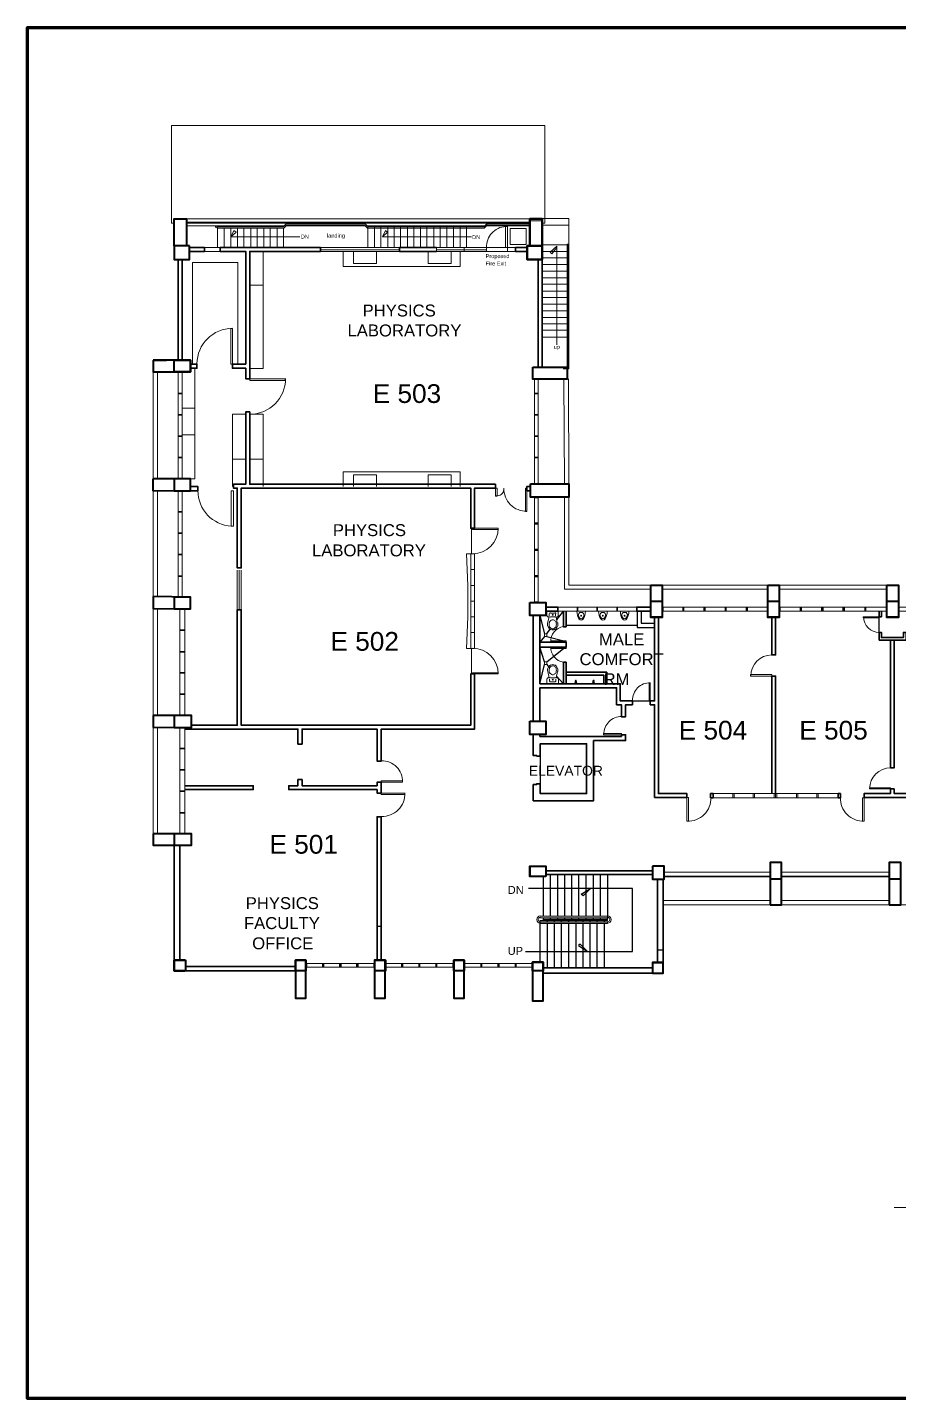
# Model space of a CAD drawing. Header units: inches. Extents: x 0 to 68.7, y 1.4 to 47.2.
# Drawn here: x 0 to 29.08, y 1.39 to 47.18 of the extents above; entities that cross this region are included whole.
import ezdxf

# ---------------------------------------------------------------- set-up
doc = ezdxf.new("R2010")
doc.units = ezdxf.units.IN
doc.header["$MEASUREMENT"] = 0
for name, color, linetype in [('PDF_0', 7, 'Continuous'), ('PDF_boundaries', 5, 'Continuous'), ('PDF_canopy', 6, 'Continuous'), ('PDF_column', 7, 'Continuous'), ('PDF_furniture', 1, 'Continuous'), ('PDF_furnitures', 1, 'Continuous'), ('PDF_PEN01', 1, 'Continuous'), ('PDF_PEN08', 6, 'Continuous'), ('PDF_text', 7, 'Continuous'), ('PDF_walls', 3, 'Continuous')]:
    doc.layers.add(name, color=color, linetype=linetype)
for name, color, linetype, true_color in [('PDF_DIMENSION', 9, 'Continuous', 0x808080), ('PDF_door', 7, 'Continuous', 0xb8735c), ('PDF_doors', 7, 'Continuous', 0xdda500), ('PDF_doorwin swing', 7, 'Continuous', 0x95954a), ('PDF_hatch', 9, 'Continuous', 0x808080), ('PDF_roof line', 7, 'Continuous', 0x7f9fff), ('PDF_window', 7, 'Continuous', 0xdda500), ('PDF_windows', 7, 'Continuous', 0xdda500)]:
    doc.layers.add(name, color=color, linetype=linetype, true_color=true_color)
doc.styles.add('PDF ArialMT', font='arial.ttf')

msp = doc.modelspace()

# ---------------------------------------------------------------- linework, layer by layer
at = {"layer": 'PDF_0', "lineweight": 25}
for points in [[(17.108, 27.537), (17.255, 26.93)], [(17.666, 27.39), (17.891, 27.684)], [(20.359, 27.684), (20.359, 27.146), (20.937, 27.146)], [(20.487, 27.684), (20.487, 27.283), (20.937, 27.283)], [(17.343, 26.93), (17.441, 27.077)], [(17.98, 27.224), (20.359, 27.224)], [(28.429, 26.979), (28.429, 27.459)], [(17.265, 26.842), (17.108, 26.656)], [(17.343, 26.842), (17.901, 26.695)], [(17.265, 25.99), (17.108, 26.49)], [(17.343, 25.99), (17.901, 26.45)], [(17.108, 25.265), (17.255, 25.902)], [(17.343, 25.902), (17.402, 25.814)], [(17.666, 25.52), (17.891, 25.265)], [(20.193, 24.688), (20.751, 24.688)], [(17.118, 22.847), (17.118, 21.926)], [(17.216, 18.802), (17.216, 17.5)], [(17.451, 18.89), (17.451, 17.5)], [(17.696, 18.89), (17.696, 17.5)], [(17.931, 18.89), (17.931, 17.5)], [(18.166, 18.89), (18.166, 17.5)], [(18.401, 18.89), (18.401, 17.5)], [(18.645, 18.89), (18.645, 17.5)], [(18.881, 18.89), (18.881, 17.5)], [(19.116, 18.89), (19.116, 17.5)], [(19.36, 18.89), (19.36, 17.5)], [(16.628, 16.325), (18.694, 16.325), (18.45, 16.569), (18.391, 16.52), (18.694, 16.325), (20.203, 16.325), (20.203, 18.43), (18.792, 18.43), (16.726, 18.43)], [(17.118, 17.304), (17.118, 17.353), (19.36, 17.353), (19.36, 17.451)], [(17.216, 17.451), (17.216, 17.353)], [(17.216, 17.402), (19.36, 17.402)], [(17.451, 17.451), (17.451, 17.402)], [(17.696, 17.451), (17.696, 17.402)], [(17.931, 17.451), (17.931, 17.402)], [(18.166, 17.451), (18.166, 17.402)], [(18.401, 17.451), (18.401, 17.402)], [(18.645, 17.451), (18.645, 17.402)], [(18.881, 17.451), (18.881, 17.402)], [(19.116, 17.451), (19.116, 17.402)], [(17.118, 15.952), (17.118, 17.294)], [(17.363, 17.304), (17.363, 17.353)], [(17.363, 15.776), (17.363, 17.255)], [(17.598, 17.304), (17.598, 17.353)], [(17.598, 15.776), (17.598, 17.255)], [(17.833, 17.304), (17.833, 17.353)], [(17.833, 15.776), (17.833, 17.255)], [(18.068, 17.304), (18.068, 17.353)], [(18.068, 15.776), (18.068, 17.255)], [(18.313, 17.304), (18.313, 17.353)], [(18.313, 15.776), (18.313, 17.255)], [(18.548, 17.304), (18.548, 17.353)], [(18.548, 15.776), (18.548, 17.255)], [(18.783, 17.304), (18.783, 17.353)], [(18.783, 15.776), (18.783, 17.255)], [(19.018, 17.304), (19.018, 17.353)], [(19.018, 15.776), (19.018, 17.255)], [(19.262, 17.304), (19.262, 17.353)], [(19.262, 15.776), (19.262, 17.255)]]:
    msp.add_lwpolyline(points, dxfattribs=at)
msp.add_lwpolyline([(18.792, 18.43), (18.548, 18.185), (18.489, 18.234)], close=True, dxfattribs=at)
at = {"layer": 'PDF_boundaries', "lineweight": 25}
msp.add_lwpolyline([(12.417, 39.827), (13.651, 39.827)], dxfattribs=at)
at = {"layer": 'PDF_canopy', "lineweight": 13}
for points in [[(4.642, 36.047), (4.201, 36.047)], [(4.896, 19.87), (4.201, 19.87)]]:
    msp.add_lwpolyline(points, dxfattribs=at)
msp.add_lwpolyline([(4.328, 19.87), (4.691, 19.87)], close=True, dxfattribs=at)
at = {"layer": 'PDF_column', "lineweight": 40}
for points in [[(5.308, 39.886), (4.896, 39.886), (4.896, 40.787), (5.308, 40.787)], [(5.308, 39.886), (4.896, 39.886), (4.896, 40.787), (5.308, 40.787)], [(17.186, 39.886), (17.186, 40.787), (16.775, 40.787), (16.775, 39.886), (17.186, 39.886), (16.677, 39.886), (16.677, 39.436), (17.186, 39.436)], [(17.186, 39.886), (17.186, 39.436), (16.677, 39.436), (16.677, 39.886), (17.186, 39.886), (16.775, 39.886), (16.775, 40.787), (17.186, 40.787)], [(16.775, 39.886), (16.775, 40.787)], [(5.406, 39.886), (4.896, 39.886), (4.896, 39.436), (5.406, 39.436)], [(5.406, 39.886), (4.896, 39.886), (4.896, 39.436), (5.406, 39.436)], [(17.186, 39.886), (16.677, 39.886), (16.677, 39.436), (17.186, 39.436)], [(4.201, 36.067), (4.201, 35.675), (5.445, 35.675), (5.445, 36.067)], [(4.896, 36.067), (5.445, 36.067), (5.445, 35.675), (4.896, 35.675)], [(16.873, 35.832), (18.019, 35.832), (18.019, 35.44), (16.873, 35.44)], [(4.182, 32.101), (4.182, 31.719), (5.445, 31.709), (5.445, 32.101)], [(4.896, 31.709), (5.445, 31.709), (5.445, 32.101), (4.896, 32.101)], [(16.795, 31.934), (18.068, 31.934), (18.068, 31.494), (16.795, 31.494)], [(20.81, 28.556), (21.192, 28.556), (21.192, 27.479), (20.81, 27.479)], [(24.717, 28.556), (25.099, 28.556), (25.099, 27.479), (24.717, 27.479)], [(28.683, 28.556), (29.075, 28.556), (29.075, 27.479), (28.683, 27.479)], [(4.201, 28.174), (4.201, 27.772), (5.445, 27.763), (5.445, 28.154)], [(4.896, 27.763), (5.445, 27.763), (5.445, 28.154), (4.896, 28.154)], [(16.775, 27.978), (17.304, 27.978), (17.304, 27.537), (16.775, 27.537)], [(20.81, 28.017), (21.192, 28.017), (21.192, 27.488), (20.81, 27.488)], [(24.717, 28.017), (25.099, 28.017), (25.099, 27.488), (24.717, 27.488)], [(28.683, 28.017), (29.075, 28.017), (29.075, 27.488), (28.683, 27.488)], [(28.683, 28.017), (29.075, 28.017), (29.075, 27.488), (28.683, 27.488)], [(4.201, 24.198), (4.201, 23.816), (5.474, 23.806), (5.474, 24.198)], [(4.896, 23.806), (5.474, 23.806), (5.474, 24.198), (4.896, 24.198)], [(16.775, 24.012), (17.304, 24.012), (17.304, 23.571), (16.775, 23.571)], [(4.201, 20.252), (4.201, 19.87), (5.474, 19.87), (5.474, 20.252)], [(4.896, 19.87), (5.474, 19.87), (5.474, 20.252), (4.896, 20.252)], [(24.795, 17.882), (25.177, 17.882), (25.177, 19.292), (24.795, 19.292)], [(28.761, 17.882), (29.153, 17.882), (29.153, 19.292), (28.761, 19.292)], [(17.304, 18.822), (16.775, 18.822), (16.775, 19.174), (17.304, 19.174)], [(20.868, 19.174), (20.868, 18.734), (21.25, 18.734), (21.25, 19.174)], [(4.896, 16.031), (4.896, 15.678), (5.249, 15.678), (4.896, 15.678), (4.896, 16.031), (5.249, 16.031)], [(8.951, 16.031), (9.293, 16.031), (9.293, 15.678), (8.951, 15.678)], [(8.951, 16.031), (9.293, 16.031), (9.293, 15.678), (8.951, 15.678)], [(9.293, 16.031), (8.951, 16.031), (8.951, 14.758), (9.293, 14.758)], [(11.937, 16.031), (11.585, 16.031), (11.585, 14.758), (11.937, 14.758)], [(11.595, 16.031), (11.957, 16.031), (11.957, 15.678), (11.595, 15.678)], [(14.229, 16.031), (14.581, 16.031), (14.581, 15.678), (14.229, 15.678)], [(14.581, 16.031), (14.229, 16.031), (14.229, 14.758), (14.581, 14.758)], [(16.863, 15.962), (17.216, 15.962), (17.216, 15.678), (16.863, 15.678)], [(17.216, 15.962), (16.863, 15.962), (16.863, 14.679), (17.216, 14.679)], [(20.868, 15.6), (21.221, 15.6), (21.221, 15.952), (20.868, 15.952)]]:
    msp.add_lwpolyline(points, close=True, dxfattribs=at)
for points in [[(16.844, 31.934), (17.333, 31.934)], [(17.333, 31.494), (16.922, 31.494)], [(16.775, 19.174), (16.775, 18.822)], [(25.177, 18.734), (24.795, 18.734)], [(29.153, 18.734), (28.761, 18.734)], [(5.249, 16.031), (5.278, 16.031), (5.278, 15.678), (5.249, 15.678)], [(11.937, 15.678), (11.585, 15.678)], [(20.868, 15.952), (21.221, 15.952)]]:
    msp.add_lwpolyline(points, dxfattribs=at)
at = {"layer": 'PDF_DIMENSION', "lineweight": 25}
for points in [[(11.673, 17.167), (11.81, 17.167)], [(21.035, 16.374), (21.221, 16.374)]]:
    msp.add_lwpolyline(points, dxfattribs=at)
at = {"layer": 'PDF_door', "lineweight": 18}
msp.add_lwpolyline([(16.021, 39.827), (16.021, 40.532), (15.962, 40.532), (15.962, 39.827)], close=True, dxfattribs=at)
at = {"layer": 'PDF_doors', "lineweight": 20}
for points in [[(15.629, 31.533), (15.678, 31.533), (15.678, 31.797), (15.629, 31.797)], [(16.628, 31.014), (16.667, 31.014), (16.667, 31.797), (16.628, 31.797)], [(14.856, 30.456), (15.717, 30.456), (15.717, 30.416), (14.856, 30.416)], [(17.47, 26.656), (17.98, 26.656), (17.98, 26.695), (17.47, 26.695)], [(17.47, 26.441), (17.98, 26.441), (17.98, 26.49), (17.47, 26.49)], [(14.856, 25.589), (15.717, 25.589), (15.717, 25.628), (14.856, 25.628)], [(20.751, 24.688), (20.79, 24.688), (20.79, 25.285), (20.751, 25.285)], [(19.233, 23.561), (19.83, 23.561), (19.83, 23.601), (19.233, 23.601)], [(11.81, 21.975), (12.515, 21.975), (12.515, 22.024), (11.81, 22.024)], [(11.81, 21.613), (11.81, 21.564), (12.594, 21.564), (12.594, 21.613)]]:
    msp.add_lwpolyline(points, close=True, dxfattribs=at)
for centre, radius, start, end in [((6.85, 35.944), 1.19, 90, 180), ((15.664, 31.773), 0.24, 264.804, 354.8033), ((16.653, 31.773), 0.749, 178.3245, 271.6754), ((14.861, 30.461), 0.857, 270, 360), ((17.965, 26.68), 0.495, 98.2729, 182.5707), ((14.861, 25.593), 0.857, 0, 90), ((17.965, 26.475), 0.495, 177.4512, 261.8096), ((20.775, 24.722), 0.573, 87.8142, 182.1858), ((19.826, 23.586), 0.583, 89.2472, 181.6042), ((11.835, 22), 0.69, 358.1656, 91.8349), ((11.835, 21.598), 0.769, 268.352, 1.648)]:
    msp.add_arc(centre, radius, start, end, dxfattribs=at)
at = {"layer": 'PDF_doorwin swing', "lineweight": 9}
msp.add_arc((15.997, 39.863), 0.671, 92.818, 182.818, dxfattribs=at)
at = {"layer": 'PDF_furniture', "lineweight": 9}
for points in [[(7.423, 35.793), (7.864, 35.793), (7.864, 39.7)], [(10.537, 39.7), (10.537, 39.201), (10.958, 39.201), (11.722, 39.201), (13.308, 39.201), (14.092, 39.201), (14.444, 39.201), (14.444, 39.7)], [(10.89, 39.7), (10.89, 39.299), (11.653, 39.299), (11.653, 39.7)], [(14.141, 39.7), (14.141, 39.299), (13.377, 39.299), (13.377, 39.7)], [(5.513, 35.94), (5.513, 39.328), (7.021, 39.328), (7.021, 35.94)], [(7.423, 38.574), (7.864, 38.574)], [(5.592, 35.802), (5.592, 33.58)], [(5.592, 34.461), (5.161, 34.461)], [(7.286, 34.265), (6.845, 34.265), (6.845, 32.767)], [(7.423, 34.265), (7.864, 34.265), (7.864, 31.846)], [(5.445, 32.101), (5.592, 32.101), (5.592, 33.58), (5.161, 33.58)], [(7.286, 32.767), (6.845, 32.767), (6.845, 31.846)], [(7.423, 32.767), (7.864, 32.767)], [(10.537, 31.846), (10.537, 32.336), (10.958, 32.336), (11.722, 32.336), (13.308, 32.336), (14.092, 32.336), (14.444, 32.336), (14.444, 31.846)], [(10.89, 31.846), (10.89, 32.238), (11.653, 32.238), (11.653, 31.846)], [(14.141, 31.846), (14.141, 32.238), (13.377, 32.238), (13.377, 31.846)], [(18.616, 27.684), (18.342, 27.684)], [(18.489, 27.645), (18.469, 27.645)], [(19.341, 27.684), (19.067, 27.684)], [(19.213, 27.645), (19.194, 27.645)], [(20.065, 27.684), (19.781, 27.684)], [(19.938, 27.645), (19.919, 27.645)], [(43, 7.775), (28.938, 7.775)]]:
    msp.add_lwpolyline(points, dxfattribs=at)
for centre in [(18.485, 27.534), (18.485, 27.534), (19.209, 27.534), (19.209, 27.534), (19.934, 27.534), (19.934, 27.534)]:
    msp.add_circle(centre, 0.0147, dxfattribs=at)
for centre, start, end in [((18.475, 27.563), 90, 196.2817), ((18.494, 27.563), 343.7183, 90), ((19.2, 27.563), 90, 196.2817), ((19.219, 27.563), 343.7183, 90), ((19.924, 27.563), 90, 196.2817), ((19.944, 27.563), 343.7183, 90)]:
    msp.add_arc(centre, 0.0832, start, end, dxfattribs=at)
for points in [[(18.343, 27.691), (18.341, 27.585), (18.368, 27.486), (18.412, 27.432)], [(18.388, 27.539), (18.408, 27.472), (18.445, 27.431), (18.485, 27.431)], [(18.485, 27.431), (18.525, 27.431), (18.561, 27.472), (18.582, 27.539)], [(18.557, 27.432), (18.602, 27.486), (18.628, 27.585), (18.627, 27.691)], [(19.067, 27.691), (19.066, 27.585), (19.092, 27.486), (19.137, 27.432)], [(19.112, 27.539), (19.133, 27.472), (19.169, 27.431), (19.209, 27.431)], [(19.209, 27.431), (19.249, 27.431), (19.286, 27.472), (19.306, 27.539)], [(19.282, 27.432), (19.326, 27.486), (19.353, 27.585), (19.351, 27.691)], [(19.792, 27.691), (19.79, 27.585), (19.817, 27.486), (19.862, 27.432)], [(19.837, 27.539), (19.857, 27.472), (19.894, 27.431), (19.934, 27.431)], [(19.934, 27.431), (19.974, 27.431), (20.011, 27.472), (20.031, 27.539)], [(20.006, 27.432), (20.051, 27.486), (20.078, 27.585), (20.076, 27.691)], [(18.412, 27.432), (18.457, 27.378), (18.512, 27.378), (18.557, 27.432)], [(19.137, 27.432), (19.182, 27.378), (19.237, 27.378), (19.282, 27.432)], [(19.862, 27.432), (19.906, 27.378), (19.962, 27.378), (20.006, 27.432)]]:
    msp.add_open_spline(points, degree=3, dxfattribs=at)
at = {"layer": 'PDF_furnitures', "lineweight": 20}
for points in [[(17.333, 27.537), (17.333, 27.665)], [(17.343, 27.674), (17.705, 27.674)], [(17.343, 27.665), (17.343, 27.665)], [(17.363, 27.283), (17.412, 27.498)], [(17.421, 27.596), (17.421, 27.518)], [(17.598, 27.625), (17.461, 27.625)], [(17.627, 27.518), (17.627, 27.596)], [(17.647, 27.498), (17.686, 27.283)], [(17.705, 27.665), (17.705, 27.665)], [(17.715, 27.665), (17.715, 27.537)], [(17.461, 27.459), (17.461, 27.459)], [(17.598, 27.459), (17.598, 27.459)], [(17.412, 25.461), (17.372, 25.667)], [(17.696, 25.667), (17.647, 25.461)], [(17.343, 25.285), (17.343, 25.412)], [(17.353, 25.285), (17.353, 25.285)], [(17.715, 25.275), (17.353, 25.275)], [(17.431, 25.432), (17.431, 25.354)], [(17.461, 25.324), (17.598, 25.324)], [(17.47, 25.491), (17.47, 25.491)], [(17.598, 25.491), (17.598, 25.491)], [(17.637, 25.354), (17.637, 25.432)], [(17.715, 25.285), (17.715, 25.285)], [(17.725, 25.412), (17.725, 25.285)], [(18.283, 25.363), (18.283, 25.265), (18.322, 25.265), (18.322, 25.363)], [(18.303, 25.383), (18.303, 25.383)], [(18.871, 25.363), (18.871, 25.265), (18.91, 25.265), (18.91, 25.363)], [(18.9, 25.383), (18.89, 25.383)]]:
    msp.add_lwpolyline(points, dxfattribs=at)
at = {"layer": 'PDF_furnitures', "lineweight": 0}
for points in [[(17.529, 27.684), (17.529, 27.684)], [(17.529, 25.265), (17.529, 25.265)]]:
    msp.add_lwpolyline(points, dxfattribs=at)
at = {"layer": 'PDF_furnitures', "lineweight": 20}
for points in [[(17.368, 27.294, 0.049007), (17.363, 27.249, 0.081529), (17.375, 27.176)], [(17.446, 27.355, 0.089786), (17.422, 27.307, 0.081529), (17.412, 27.25, 0.081529), (17.42, 27.191, 0.089786), (17.446, 27.144)], [(17.62, 27.356, 0.104569), (17.58, 27.388, 0.118158), (17.535, 27.401, 0.118158), (17.488, 27.39, 0.104569), (17.45, 27.356)], [(17.45, 27.143, 0.104569), (17.488, 27.109, 0.118158), (17.535, 27.098, 0.118158), (17.58, 27.111, 0.104569), (17.62, 27.143)], [(17.47, 27.074, 0.118158), (17.535, 27.059, 0.118158), (17.599, 27.074)], [(17.623, 27.144, 0.089786), (17.648, 27.192, 0.081529), (17.657, 27.25, 0.081529), (17.649, 27.308, 0.089786), (17.623, 27.355)], [(17.694, 27.176, 0.081529), (17.706, 27.25, 0.049007), (17.702, 27.294)], [(17.375, 25.786, 0.081529), (17.363, 25.712, 0.049007), (17.368, 25.667)], [(17.446, 25.818, 0.089786), (17.422, 25.77, 0.081529), (17.412, 25.712, 0.081529), (17.42, 25.654, 0.089786), (17.446, 25.606)], [(17.62, 25.819, 0.104569), (17.581, 25.853, 0.118158), (17.535, 25.864, 0.118158), (17.489, 25.851, 0.104569), (17.45, 25.819)], [(17.599, 25.888, 0.118158), (17.535, 25.903, 0.118158), (17.47, 25.888)], [(17.623, 25.606, 0.089786), (17.648, 25.654, 0.081529), (17.657, 25.712, 0.081529), (17.649, 25.77, 0.089786), (17.623, 25.818)], [(17.702, 25.667, 0.049007), (17.706, 25.712, 0.081529), (17.694, 25.786)], [(17.488, 25.571, 0.118158), (17.535, 25.56, 0.118158), (17.581, 25.571)], [(18.322, 25.368, 0.414184), (18.308, 25.383, 0.414185), (18.293, 25.368)]]:
    msp.add_lwpolyline(points, format="xyb", dxfattribs=at)
for points in [[(17.255, 26.842), (17.343, 26.842), (17.343, 26.93), (17.255, 26.93)], [(17.255, 25.99), (17.343, 25.99), (17.343, 25.902), (17.255, 25.902)]]:
    msp.add_lwpolyline(points, close=True, dxfattribs=at)
for centre, radius in [((17.535, 27.563), 0.0147), ((17.535, 27.563), 0.0147), ((17.535, 25.399), 0.0147), ((17.535, 25.399), 0.0147), ((18.308, 25.319), 0.0343), ((18.895, 25.319), 0.0343)]:
    msp.add_circle(centre, radius, dxfattribs=at)
for centre, radius, start, end in [((17.388, 27.543), 0.0441, 180.0219, 277.7398), ((17.535, 26.466), 1.033, 82.3038, 97.7399), ((17.466, 27.602), 0.0343, 90.0218, 180.0219), ((17.603, 27.602), 0.0343, 0.0218, 90.0219), ((17.682, 27.543), 0.0441, 262.304, 0.0218), ((17.564, 27.24), 0.191, 198.6656, 219.1881), ((17.545, 27.22), 0.171, 219.1881, 243.0669), ((17.525, 27.22), 0.171, 296.9769, 320.8556), ((17.505, 27.24), 0.191, 320.8556, 341.3781), ((17.564, 25.722), 0.191, 140.841, 161.3635), ((17.545, 25.741), 0.171, 116.9623, 140.8411), ((17.525, 25.741), 0.171, 39.1735, 63.0523), ((17.505, 25.722), 0.191, 18.6511, 39.1736), ((17.388, 25.418), 0.0441, 82.2894, 180.0073), ((17.535, 26.495), 1.033, 262.2893, 277.7253), ((17.466, 25.359), 0.0343, 180.0072, 270.0074), ((17.545, 25.692), 0.122, 219.1737, 243.0523), ((17.525, 25.692), 0.122, 296.9623, 320.8409), ((17.603, 25.359), 0.0343, 270.0072, 0.0074), ((17.682, 25.418), 0.0441, 0.0073, 97.7252), ((18.895, 25.368), 0.0147, 90.0028, 179.9972), ((18.905, 25.368), 0.0147, 0.0028, 89.9972)]:
    msp.add_arc(centre, radius, start, end, dxfattribs=at)
at = {"layer": 'PDF_hatch', "lineweight": 9}
for points in [[(17.372, 39.7), (17.186, 39.7), (17.186, 39.925), (17.186, 40.797), (18.068, 40.797), (18.068, 39.925), (18.068, 39.7), (17.872, 39.7)], [(9.088, 40.19), (6.786, 40.19), (6.894, 40.395), (6.963, 40.346), (6.786, 40.19)], [(14.826, 40.19), (11.849, 40.19), (11.957, 40.395), (12.016, 40.346), (11.849, 40.19)], [(17.186, 40.581), (18.068, 40.581)], [(18.048, 36.841), (18.068, 36.841), (18.068, 39.925), (17.186, 39.925)], [(17.676, 36.586), (17.676, 39.876), (17.451, 39.68), (17.5, 39.622), (17.676, 39.827)], [(17.882, 35.793), (18.048, 35.793), (18.048, 36.841), (18.048, 39.925)], [(17.882, 35.832), (18.019, 35.832), (18.019, 36.841), (18.019, 39.925)], [(17.186, 39.7), (18.019, 39.7)], [(17.186, 39.485), (18.019, 39.485)], [(17.754, 39.7), (17.5, 39.7)], [(18.048, 39.7), (18.068, 39.7)], [(18.048, 39.485), (18.068, 39.485)], [(17.186, 39.259), (18.019, 39.259)], [(17.186, 39.044), (18.019, 39.044)], [(18.048, 39.259), (18.068, 39.259)], [(18.048, 39.044), (18.068, 39.044)], [(17.186, 38.819), (18.019, 38.819)], [(17.186, 38.603), (18.019, 38.603)], [(18.048, 38.819), (18.068, 38.819)], [(18.048, 38.603), (18.068, 38.603)], [(17.186, 38.378), (18.019, 38.378)], [(17.186, 38.163), (18.019, 38.163)], [(18.048, 38.378), (18.068, 38.378)], [(18.048, 38.163), (18.068, 38.163)], [(17.186, 37.937), (18.019, 37.937)], [(17.186, 37.722), (18.019, 37.722)], [(18.048, 37.937), (18.068, 37.937)], [(18.048, 37.722), (18.068, 37.722)], [(17.186, 37.497), (18.019, 37.497)], [(17.186, 37.281), (18.019, 37.281)], [(18.048, 37.497), (18.068, 37.497)], [(18.048, 37.281), (18.068, 37.281)], [(17.186, 37.066), (18.019, 37.066)], [(17.186, 36.841), (18.019, 36.841)], [(17.882, 35.783), (18.068, 35.783), (18.068, 36.841)], [(18.048, 37.066), (18.068, 37.066)], [(14.826, 29.604), (14.826, 30.456)], [(14.797, 26.441), (14.66, 26.441), (14.699, 27.498), (14.699, 28.546), (14.66, 29.604), (14.797, 29.604)], [(14.826, 25.589), (14.826, 26.441)]]:
    msp.add_lwpolyline(points, dxfattribs=at)
msp.add_arc((18.033, 39.93), 0.0147, 0.0028, 179.9972, dxfattribs=at)
at = {"layer": 'PDF_PEN01', "lineweight": 18}
for points in [[(6.346, 40.523), (8.539, 40.523), (8.647, 40.63), (11.262, 40.63), (11.369, 40.523)], [(6.346, 40.483), (8.559, 40.483), (8.667, 40.591), (11.242, 40.591), (11.35, 40.483)], [(11.36, 40.523), (15.238, 40.523), (15.345, 40.63), (16.775, 40.63)], [(11.36, 40.483), (15.247, 40.483), (15.355, 40.591), (16.775, 40.591)]]:
    msp.add_lwpolyline(points, dxfattribs=at)
for radius, start, end in [(0.0832, 191.5357, 270), (0.0441, 203.5768, 269.9999)]:
    msp.add_arc((6.351, 40.568), radius, start, end, dxfattribs=at)
at = {"layer": 'PDF_PEN08', "lineweight": 80}
msp.add_lwpolyline([(68.687, 47.182), (68.687, 1.391), (0, 1.391), (0, 47.182)], close=True, dxfattribs=at)
at = {"layer": 'PDF_roof line', "lineweight": 0}
msp.add_lwpolyline([(17.186, 40.65), (17.275, 40.65), (17.275, 43.901), (4.808, 43.901), (4.808, 40.65), (4.896, 40.65)], dxfattribs=at)
at = {"layer": 'PDF_walls', "lineweight": 35}
for points in [[(5.033, 39.436), (5.033, 36.067)], [(5.161, 39.436), (5.161, 36.067)], [(5.406, 39.7), (5.915, 39.7), (5.915, 39.827), (5.406, 39.827)], [(13.651, 39.827), (12.417, 39.827), (12.417, 39.7), (13.651, 39.7)], [(16.677, 39.827), (16.295, 39.827), (16.295, 39.7), (16.677, 39.7)], [(17.049, 39.436), (17.049, 35.832)], [(17.186, 39.436), (17.186, 35.832)], [(5.445, 35.802), (5.66, 35.802), (5.66, 35.94), (5.445, 35.94)], [(5.161, 34.96), (5.033, 34.96)], [(16.922, 34.96), (17.049, 34.96)], [(5.161, 34.245), (5.033, 34.245)], [(16.922, 34.245), (17.049, 34.245)], [(5.161, 33.531), (5.033, 33.531)], [(16.922, 33.531), (17.049, 33.531)], [(5.161, 32.816), (5.033, 32.816)], [(16.922, 32.816), (17.049, 32.816)], [(5.445, 31.846), (5.69, 31.846), (5.69, 31.709), (5.445, 31.709)], [(16.795, 31.709), (16.667, 31.709), (16.667, 31.846), (16.795, 31.846)], [(5.161, 31.004), (5.033, 31.004)], [(5.161, 30.289), (5.033, 30.289)], [(5.161, 29.574), (5.033, 29.574)], [(5.161, 28.859), (5.033, 28.859)], [(5.474, 23.875), (7.002, 23.875), (7.002, 27.733), (7.139, 27.733), (7.139, 23.875), (11.673, 23.875), (14.797, 23.875), (14.797, 25.589), (14.924, 25.589), (14.924, 23.748), (11.81, 23.748), (11.81, 22.68), (11.673, 22.68), (11.673, 23.748), (9.166, 23.748), (9.166, 23.248), (9.029, 23.248), (9.029, 23.748), (5.259, 23.748)], [(16.883, 27.537), (16.883, 24.012)], [(17.108, 27.537), (17.108, 25.265), (19.791, 25.265), (19.791, 24.688), (20.193, 24.688), (20.193, 24.56), (19.968, 24.56), (19.968, 24.159), (19.83, 24.159), (19.83, 24.56), (19.664, 24.56), (19.664, 25.128), (17.108, 25.128), (17.108, 24.012)], [(17.304, 27.821), (17.705, 27.821), (17.705, 27.684), (17.304, 27.684)], [(17.891, 27.684), (17.891, 27.165), (17.98, 27.165), (17.98, 27.684)], [(18.362, 27.821), (18.362, 27.684)], [(19.018, 27.821), (19.018, 27.684)], [(19.684, 27.821), (19.684, 27.684)], [(20.81, 27.821), (20.34, 27.821), (20.34, 27.684), (20.81, 27.684)], [(21.064, 27.488), (21.064, 21.593), (22.014, 21.593), (22.014, 21.466), (20.937, 21.466), (20.937, 24.56), (20.79, 24.56), (20.79, 24.688), (20.937, 24.688), (20.937, 27.488)], [(24.844, 27.479), (24.844, 26.225), (24.972, 26.225), (24.972, 27.479)], [(28.429, 27.684), (28.429, 27.498), (28.507, 27.498), (28.507, 27.684)], [(5.259, 27.048), (5.092, 27.048)], [(17.108, 26.656), (17.98, 26.656), (17.98, 26.49), (17.108, 26.49)], [(28.81, 26.715), (28.81, 22.455), (28.938, 22.455), (28.938, 26.715)], [(5.259, 26.333), (5.092, 26.333)], [(17.98, 25.265), (17.98, 25.98), (17.891, 25.98), (17.891, 25.265)], [(17.98, 25.647), (19.341, 25.647), (19.341, 25.265)], [(5.259, 25.628), (5.092, 25.628)], [(14.924, 23.748), (14.924, 25.589), (14.797, 25.589), (14.797, 23.875)], [(17.98, 25.549), (19.243, 25.549), (19.243, 25.265)], [(24.844, 21.593), (24.844, 25.52), (24.972, 25.52), (24.972, 21.593)], [(5.259, 24.913), (5.092, 24.913)], [(11.81, 23.748), (11.81, 22.68), (11.673, 22.68)], [(16.883, 23.571), (16.883, 22.866), (17, 22.866), (17, 22.847), (17.118, 22.847), (17.118, 23.258), (18.665, 23.258), (18.665, 21.593), (17.118, 21.593), (17.118, 21.926), (17, 21.926), (17, 21.897), (16.883, 21.897), (16.883, 21.358), (18.9, 21.358), (18.9, 23.366), (19.968, 23.366), (19.968, 23.561), (19.83, 23.561), (19.83, 23.503), (17.108, 23.503), (17.108, 23.571)], [(5.259, 23.101), (5.092, 23.101)], [(5.259, 22.386), (5.092, 22.386)], [(5.259, 21.671), (5.092, 21.671)], [(5.259, 21.73), (7.54, 21.73), (7.54, 21.858), (5.259, 21.858)], [(5.259, 20.957), (5.092, 20.957)], [(11.673, 16.031), (11.673, 20.819), (11.81, 20.819), (11.81, 16.031)], [(4.896, 19.87), (4.896, 16.031)], [(5.082, 19.87), (5.082, 16.031)], [(17.304, 19.018), (20.868, 19.018)], [(17.304, 18.89), (20.868, 18.89)], [(21.035, 18.734), (21.035, 15.952)], [(21.221, 18.734), (21.221, 15.952)], [(5.249, 15.678), (8.951, 15.678), (5.278, 15.678)], [(5.278, 15.815), (8.951, 15.815)], [(17.216, 15.776), (20.868, 15.776)], [(17.216, 15.6), (20.868, 15.6)]]:
    msp.add_lwpolyline(points, dxfattribs=at)
for points in [[(9.783, 39.827), (6.434, 39.827), (6.434, 39.7), (7.286, 39.7), (7.286, 35.94), (6.845, 35.94), (6.845, 35.802), (7.286, 35.802), (7.286, 35.45), (7.423, 35.45), (7.423, 39.7), (9.783, 39.7)], [(15.629, 31.925), (7.423, 31.925), (7.423, 34.343), (7.286, 34.343), (7.286, 31.925), (6.875, 31.925), (6.875, 31.797), (7.002, 31.797), (7.002, 29.134), (7.139, 29.134), (7.139, 31.797), (14.797, 31.797), (14.797, 30.456), (14.924, 30.456), (14.924, 31.797), (15.629, 31.797)], [(28.429, 26.715), (28.429, 26.979), (28.507, 26.979), (28.507, 26.803), (29.241, 26.803), (29.241, 26.979), (29.329, 26.979), (29.329, 26.715)], [(11.673, 21.73), (8.725, 21.73), (8.725, 21.858), (9.029, 21.858), (9.029, 22.063), (9.166, 22.063), (9.166, 21.858), (11.673, 21.858), (11.673, 21.975), (11.81, 21.975), (11.81, 21.613), (11.673, 21.613)], [(22.896, 21.456), (22.807, 21.456), (22.807, 21.593), (22.896, 21.593)], [(27.136, 21.456), (27.136, 21.593), (27.058, 21.593), (27.058, 21.456)], [(28.938, 21.75), (28.81, 21.75), (28.81, 21.593), (27.929, 21.593), (27.929, 21.466), (29.927, 21.466), (29.927, 21.593), (28.938, 21.593)]]:
    msp.add_lwpolyline(points, close=True, dxfattribs=at)
at = {"layer": 'PDF_window', "lineweight": 20}
for points in [[(16.775, 40.787), (5.308, 40.787)], [(16.775, 40.65), (5.308, 40.65)], [(6.346, 40.523), (6.346, 40.552), (6.346, 40.523)], [(6.346, 39.827), (6.346, 40.483), (6.346, 39.827)], [(6.571, 40.523), (6.571, 40.552), (6.571, 40.523)], [(6.571, 39.827), (6.571, 40.483), (6.571, 39.827)], [(6.786, 40.552), (6.786, 40.523)], [(6.786, 40.483), (6.786, 39.827)], [(7.012, 40.552), (7.012, 40.523)], [(7.012, 40.483), (7.012, 39.827)], [(7.227, 40.552), (7.227, 40.523)], [(7.227, 40.483), (7.227, 39.827)], [(7.452, 40.552), (7.452, 40.523)], [(7.452, 40.483), (7.452, 39.827)], [(7.668, 40.552), (7.668, 40.523)], [(7.668, 40.483), (7.668, 39.827)], [(7.893, 40.552), (7.893, 40.523)], [(7.893, 40.483), (7.893, 39.827)], [(8.108, 40.552), (8.108, 40.523)], [(8.108, 40.483), (8.108, 39.827)], [(8.334, 40.552), (8.334, 40.523)], [(8.334, 40.483), (8.334, 39.827)], [(8.549, 40.552), (8.549, 40.532)], [(8.549, 40.483), (8.549, 39.827)], [(14.66, 39.827), (11.36, 39.827), (11.36, 40.552), (14.66, 40.552)], [(11.585, 39.827), (11.585, 40.552)], [(12.026, 39.827), (12.026, 40.552)], [(12.241, 39.827), (12.241, 40.552)], [(12.682, 39.827), (12.682, 40.552)], [(12.897, 39.827), (12.897, 40.552)], [(13.338, 39.827), (13.338, 40.552)], [(13.563, 39.827), (13.563, 40.552)], [(13.778, 39.827), (13.778, 40.552)], [(14.004, 39.827), (14.004, 40.552)], [(14.219, 39.827), (14.219, 40.552)], [(14.444, 40.552), (14.444, 39.827), (14.444, 40.552)], [(5.915, 39.827), (6.434, 39.827)], [(6.434, 39.7), (5.915, 39.7)], [(9.783, 39.827), (12.417, 39.827)], [(12.417, 39.7), (9.783, 39.7)], [(16.295, 39.7), (13.651, 39.7), (13.651, 39.827), (16.295, 39.827)], [(4.201, 36.047), (4.201, 19.87)], [(4.201, 19.87), (4.201, 35.675), (4.201, 19.87)], [(4.338, 35.675), (4.338, 32.091)], [(5.033, 35.675), (5.033, 32.101)], [(5.161, 35.675), (5.161, 32.101)], [(16.922, 35.44), (16.922, 31.934)], [(17.049, 35.44), (17.049, 31.934)], [(17.911, 35.44), (17.931, 31.934)], [(18.058, 35.45), (18.068, 31.846), (18.068, 28.556), (20.81, 28.556)], [(4.338, 31.709), (4.338, 28.164)], [(5.033, 31.709), (5.033, 28.154)], [(5.161, 31.709), (5.161, 28.154)], [(16.922, 31.494), (16.922, 27.978)], [(16.922, 31.474), (17.049, 31.474)], [(17.049, 31.494), (17.049, 27.978)], [(17.931, 31.494), (17.931, 28.419), (20.81, 28.419)], [(16.922, 30.632), (17.049, 30.632)], [(16.922, 30.612), (17.049, 30.612)], [(16.922, 30.593), (17.049, 30.593)], [(16.922, 29.76), (17.049, 29.76)], [(16.922, 29.731), (17.049, 29.731)], [(16.922, 29.711), (17.049, 29.711)], [(7.002, 29.055), (7.002, 27.733)], [(7.07, 29.055), (7.07, 27.733)], [(7.139, 29.055), (7.139, 27.733)], [(16.922, 28.879), (17.049, 28.879)], [(16.922, 28.85), (17.049, 28.85)], [(16.922, 28.83), (17.049, 28.83)], [(21.211, 28.556), (24.717, 28.556)], [(21.211, 28.419), (24.717, 28.419)], [(25.119, 28.556), (28.683, 28.556)], [(25.119, 28.419), (28.683, 28.419)], [(16.922, 27.998), (17.049, 27.998)], [(4.338, 27.772), (4.338, 24.198)], [(5.092, 27.763), (5.092, 24.198)], [(5.259, 27.763), (5.259, 24.198)], [(17.705, 27.821), (20.34, 27.821)], [(17.705, 27.684), (20.34, 27.684)], [(21.192, 27.684), (24.717, 27.684), (24.717, 27.821), (21.192, 27.821)], [(21.221, 27.821), (21.221, 27.684)], [(21.877, 27.821), (21.877, 27.684)], [(21.897, 27.821), (21.897, 27.684)], [(21.916, 27.821), (21.916, 27.684)], [(22.582, 27.821), (22.582, 27.684)], [(22.602, 27.821), (22.602, 27.684)], [(22.621, 27.821), (22.621, 27.684)], [(23.287, 27.821), (23.287, 27.684)], [(23.307, 27.821), (23.307, 27.684)], [(23.326, 27.821), (23.326, 27.684)], [(23.992, 27.821), (23.992, 27.684)], [(24.012, 27.821), (24.012, 27.684)], [(24.032, 27.821), (24.032, 27.684)], [(24.697, 27.821), (24.697, 27.684)], [(25.099, 27.821), (28.683, 27.821)], [(25.099, 27.684), (28.683, 27.684)], [(25.128, 27.821), (25.128, 27.684)], [(25.794, 27.821), (25.794, 27.684)], [(25.814, 27.821), (25.814, 27.684)], [(25.843, 27.821), (25.843, 27.684)], [(26.509, 27.821), (26.509, 27.684)], [(26.538, 27.821), (26.538, 27.684)], [(26.558, 27.821), (26.558, 27.684)], [(27.224, 27.821), (27.224, 27.684)], [(27.253, 27.821), (27.253, 27.684)], [(27.273, 27.821), (27.273, 27.684)], [(27.949, 27.821), (27.949, 27.684)], [(27.968, 27.821), (27.968, 27.684)], [(27.988, 27.821), (27.988, 27.684)], [(28.664, 27.821), (28.664, 27.684)], [(32.649, 27.684), (29.075, 27.684), (29.075, 27.821), (32.649, 27.821)], [(4.338, 23.816), (4.338, 20.252)], [(5.092, 23.806), (5.092, 20.252)], [(5.259, 23.806), (5.259, 20.252)], [(22.896, 21.593), (27.058, 21.593)], [(23.552, 21.456), (23.552, 21.593)], [(23.591, 21.456), (23.591, 21.593)], [(24.227, 21.456), (24.227, 21.593)], [(24.276, 21.456), (24.276, 21.593)], [(24.932, 21.456), (24.932, 21.593)], [(24.972, 21.456), (24.972, 21.593)], [(27.058, 21.456), (25.021, 21.456), (25.021, 21.593)], [(25.677, 21.456), (25.677, 21.593)], [(25.716, 21.456), (25.716, 21.593)], [(26.352, 21.456), (26.352, 21.593)], [(26.401, 21.456), (26.401, 21.593)], [(22.896, 21.456), (24.932, 21.456), (25.021, 21.456)], [(16.775, 18.822), (17.304, 18.822)], [(21.25, 18.969), (24.795, 18.969)], [(21.25, 18.841), (24.795, 18.841)], [(21.25, 18.812), (24.795, 18.812)], [(25.177, 18.969), (28.761, 18.969)], [(25.177, 18.841), (28.761, 18.841)], [(25.177, 18.812), (28.761, 18.812)], [(24.786, 18.019), (21.221, 18.019)], [(60.412, 17.882), (21.221, 17.882)], [(28.752, 18.019), (25.167, 18.019)], [(17.118, 17.5), (19.36, 17.5), (19.36, 17.451), (17.118, 17.451)], [(17.118, 17.304), (19.36, 17.304), (19.36, 17.255), (17.118, 17.255)], [(11.957, 15.864), (11.957, 16.031), (11.722, 16.031)], [(9.323, 15.796), (9.323, 15.923)], [(9.852, 15.796), (9.852, 15.923)], [(9.871, 15.796), (9.871, 15.923)], [(9.891, 15.796), (9.891, 15.923)], [(10.42, 15.796), (10.42, 15.923)], [(10.439, 15.796), (10.439, 15.923)], [(10.469, 15.796), (10.469, 15.923)], [(10.988, 15.796), (10.988, 15.923)], [(11.036, 15.796), (11.036, 15.923)], [(11.565, 15.796), (11.565, 15.923)], [(11.957, 15.796), (11.957, 15.923)], [(12.486, 15.796), (12.486, 15.923)], [(12.535, 15.796), (12.535, 15.923)], [(13.064, 15.796), (13.064, 15.923)], [(13.103, 15.796), (13.103, 15.923)], [(13.632, 15.796), (13.632, 15.923)], [(13.671, 15.796), (13.671, 15.923)], [(14.2, 15.796), (14.2, 15.923)], [(14.601, 15.796), (14.601, 15.923)], [(15.13, 15.796), (15.13, 15.923)], [(15.169, 15.796), (15.169, 15.923)], [(15.698, 15.796), (15.698, 15.923)], [(15.747, 15.796), (15.747, 15.923)], [(16.276, 15.796), (16.276, 15.923)], [(16.315, 15.796), (16.315, 15.923)], [(16.844, 15.796), (16.844, 15.923)]]:
    msp.add_lwpolyline(points, dxfattribs=at)
at = {"layer": 'PDF_window', "color": 8, "lineweight": 0, "true_color": 0x767676}
msp.add_lwpolyline([(17.216, 40.826), (17.216, 40.826)], dxfattribs=at)
at = {"layer": 'PDF_window', "color": 8, "lineweight": 20, "true_color": 0x767676}
for points in [[(16.775, 40.679), (5.308, 40.679)], [(11.585, 40.552), (5.308, 40.552)], [(5.406, 39.7), (5.915, 39.7), (5.915, 39.827), (5.406, 39.827)], [(5.915, 39.827), (6.434, 39.827)], [(6.434, 39.7), (5.915, 39.7)], [(11.36, 39.827), (9.783, 39.827), (6.434, 39.827), (6.434, 39.7), (7.286, 39.7)], [(7.423, 39.7), (9.783, 39.7), (9.783, 39.827)], [(12.417, 39.759), (9.783, 39.759)], [(12.417, 39.7), (9.783, 39.7)], [(12.682, 39.827), (12.417, 39.827), (12.417, 39.7), (13.651, 39.7)], [(15.326, 39.827), (15.326, 39.7), (13.651, 39.7), (13.651, 39.827)], [(15.326, 39.759), (13.651, 39.759)], [(14.581, 39.7), (14.581, 39.827)], [(16.021, 39.827), (16.021, 39.7), (16.677, 39.7)]]:
    msp.add_lwpolyline(points, dxfattribs=at)
at = {"layer": 'PDF_window', "lineweight": 20}
for points in [[(11.8, 40.552), (11.8, 39.827)], [(12.456, 40.552), (12.456, 39.827)], [(13.122, 40.552), (13.122, 39.827)], [(14.66, 39.827), (14.66, 40.552), (16.775, 40.552), (16.775, 39.886), (16.677, 39.886), (16.677, 39.827)], [(6.845, 35.94), (6.845, 37.125), (6.786, 37.125), (6.786, 35.94)], [(7.423, 35.45), (8.608, 35.45), (8.608, 35.391), (7.423, 35.391)], [(6.875, 31.709), (6.875, 30.524), (6.806, 30.524), (6.806, 31.709)], [(28.429, 27.498), (27.9, 27.498), (27.9, 27.459), (28.429, 27.459)], [(24.844, 25.52), (24.139, 25.52), (24.139, 25.569), (24.844, 25.569)], [(28.81, 21.75), (28.105, 21.75), (28.105, 21.789), (28.81, 21.789)], [(22.014, 20.673), (22.063, 20.673), (22.063, 21.466), (22.014, 21.466)], [(27.88, 20.673), (27.929, 20.673), (27.929, 21.456), (27.88, 21.456)], [(11.585, 15.923), (9.293, 15.923)], [(11.585, 15.796), (9.293, 15.796)], [(11.017, 15.923), (11.017, 15.796)], [(14.229, 15.923), (11.937, 15.923)], [(14.229, 15.796), (11.937, 15.796)], [(12.505, 15.923), (12.505, 15.796)], [(13.083, 15.923), (13.083, 15.796)], [(13.651, 15.923), (13.651, 15.796)], [(16.863, 15.923), (14.581, 15.923)], [(16.863, 15.796), (14.581, 15.796)], [(15.149, 15.923), (15.149, 15.796)], [(15.717, 15.923), (15.717, 15.796)], [(16.295, 15.923), (16.295, 15.796)]]:
    msp.add_lwpolyline(points, close=True, dxfattribs=at)
at = {"layer": 'PDF_window', "color": 8, "lineweight": 20, "true_color": 0x767676}
for points in [[(16.648, 39.935), (16.648, 40.464), (16.119, 40.464), (16.119, 39.935)], [(16.775, 40.718), (17.186, 40.718), (17.186, 39.886), (16.775, 39.886)], [(17.186, 39.886), (16.677, 39.886), (16.677, 39.436), (17.186, 39.436)]]:
    msp.add_lwpolyline(points, close=True, dxfattribs=at)
at = {"layer": 'PDF_window', "lineweight": 0}
for points in [[(23.571, 21.456), (23.571, 21.456)], [(24.247, 21.456), (24.247, 21.456)], [(25.696, 21.456), (25.696, 21.456)], [(26.372, 21.456), (26.372, 21.456)], [(9.871, 15.796), (9.871, 15.796)], [(10.439, 15.796), (10.439, 15.796)], [(11.017, 15.796), (11.017, 15.796)], [(12.505, 15.796), (12.505, 15.796)], [(13.083, 15.796), (13.083, 15.796)], [(13.651, 15.796), (13.651, 15.796)], [(15.149, 15.796), (15.149, 15.796)], [(15.717, 15.796), (15.717, 15.796)], [(16.295, 15.796), (16.295, 15.796)]]:
    msp.add_lwpolyline(points, dxfattribs=at)
at = {"layer": 'PDF_window', "lineweight": 20}
for centre, radius, start, end in [((7.428, 35.455), 1.19, 270, 360), ((6.879, 31.714), 1.19, 180.0001, 266.8139), ((28.433, 27.503), 0.524, 180.0002, 269.9998), ((24.849, 25.525), 0.7, 90.0001, 179.9999), ((28.815, 21.755), 0.7, 90.0001, 179.9999), ((22.048, 21.441), 0.769, 268.3632, 1.6368), ((27.905, 21.441), 0.769, 178.2094, 271.648), ((17.123, 17.387), 0.122, 90, 270), ((17.123, 17.387), 0.0734, 90.0004, 269.9996), ((19.365, 17.387), 0.122, 270, 90), ((19.365, 17.387), 0.0734, 270.0004, 89.9996)]:
    msp.add_arc(centre, radius, start, end, dxfattribs=at)
at = {"layer": 'PDF_windows', "lineweight": 20}
msp.add_lwpolyline([(14.797, 29.604), (14.924, 29.604), (14.924, 26.441), (14.797, 26.441)], close=True, dxfattribs=at)
for points in [[(14.797, 29.075), (14.924, 29.075)], [(14.797, 28.546), (14.924, 28.546)], [(14.797, 28.017), (14.924, 28.017)], [(14.797, 27.498), (14.924, 27.498)], [(14.797, 26.969), (14.924, 26.969)]]:
    msp.add_lwpolyline(points, dxfattribs=at)

# ---------------------------------------------------------------- texts
at = {"layer": 'PDF_text', "color": 8, "true_color": 0x808080, "attachment_point": 4, "style": 'PDF ArialMT'}
for s, insert, char_height in [('landing', (9.999, 40.208), 0.1328), ('DN', (9.127, 40.198), 0.1328), ('DN', (14.846, 40.179), 0.132), ('Proposed', (15.297, 39.523), 0.1328), ('Fire Exit', (15.297, 39.297), 0.1328)]:
    msp.add_mtext(s, dxfattribs=dict(at, insert=insert, char_height=char_height))
at = {"layer": 'PDF_text', "attachment_point": 4, "style": 'PDF ArialMT'}
for s, insert, char_height in [('   PHYSICS', (10.724, 37.725), 0.3983), ('LABORATORY', (10.684, 37.059), 0.3983), ('E 503', (11.527, 34.949), 0.6258), ('PHYSICS', (10.195, 30.39), 0.3983), ('LABORATORY', (9.499, 29.714), 0.3983), ('E 502', (10.116, 26.674), 0.6258), ('    MALE', (18.46, 26.747), 0.3983), ('COMFORT', (18.431, 26.081), 0.3983), ('     RM', (18.46, 25.415), 0.3983), ('E 504', (21.741, 23.707), 0.6258), ('E 505', (25.766, 23.707), 0.6258), ('ELEVATOR', (16.737, 22.356), 0.3319), ('E 501', (8.079, 19.897), 0.6258), ('DN', (16.031, 18.377), 0.2656), ('PHYSICS', (7.286, 17.933), 0.3983), ('FACULTY', (7.227, 17.267), 0.3983), ('OFFICE', (7.502, 16.592), 0.3983), ('UP', (16.031, 16.34), 0.2656)]:
    msp.add_mtext(s, dxfattribs=dict(at, insert=insert, char_height=char_height))
at = {"layer": 'PDF_text', "color": 8, "true_color": 0x808080, "insert": (17.775, 36.482), "char_height": 0.1328, "attachment_point": 4, "rotation": 180, "style": 'PDF ArialMT'}
msp.add_mtext('dn', dxfattribs=at)

doc.saveas('drawing.dxf')
